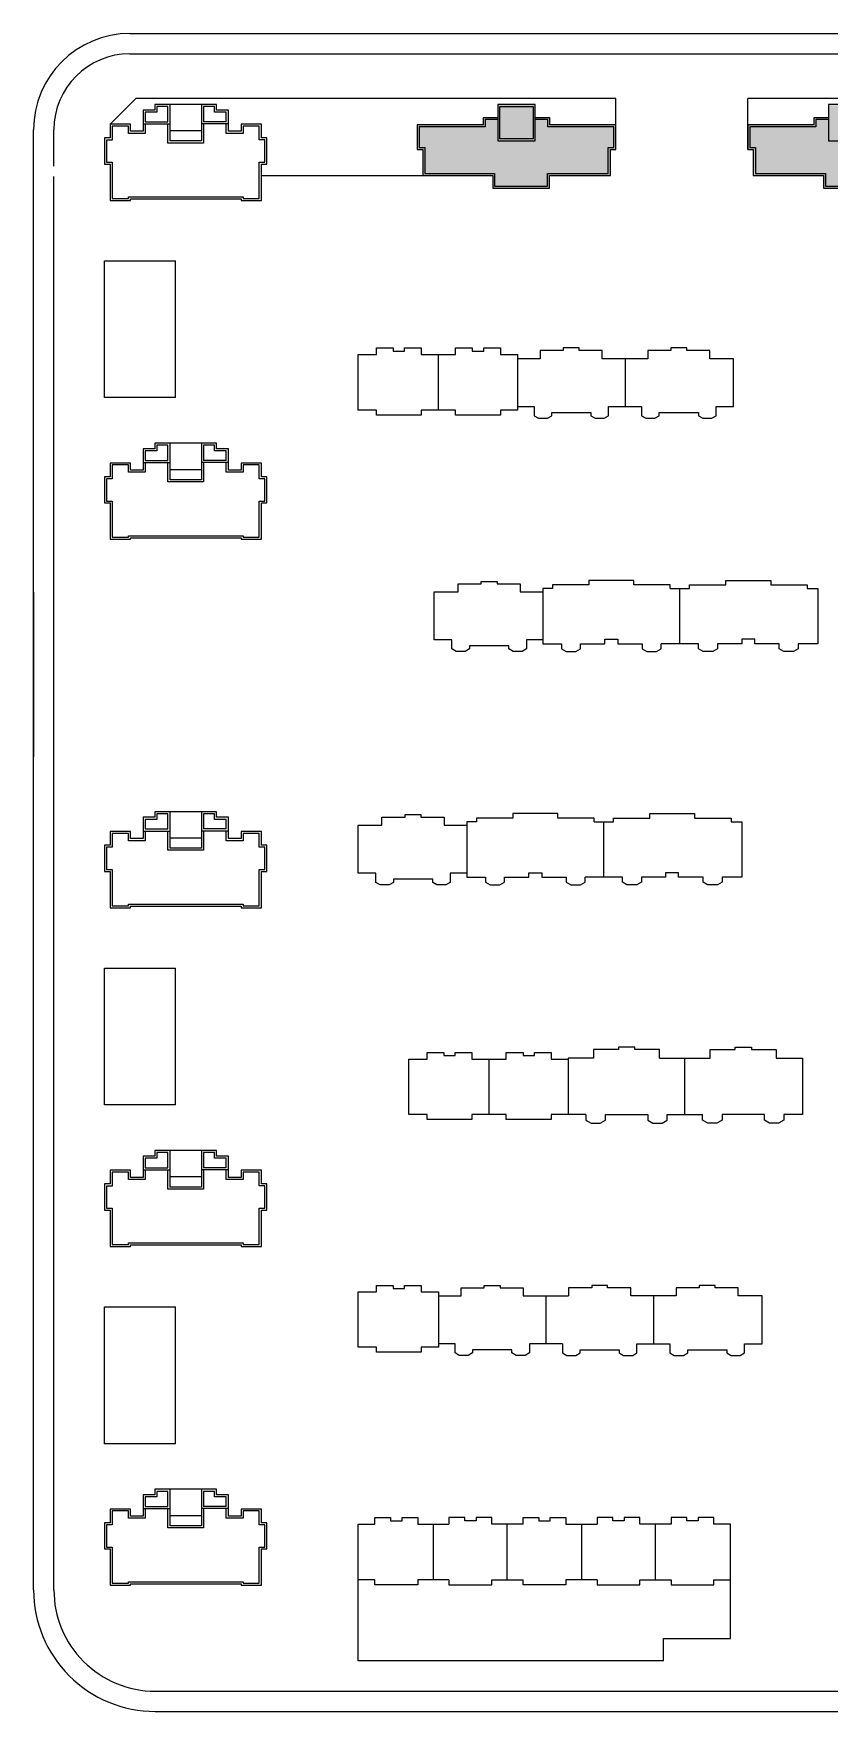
# Model space of a CAD drawing. Extents: x 544659 to 588977, y -8328 to 21775.
# Drawn here: x 544659 to 547170, y -8328 to -3029 of the extents above; entities that cross this region are included whole.
import ezdxf

# ---------------------------------------------------------------- set-up
doc = ezdxf.new("R2010")
doc.units = 0
doc.header["$LTSCALE"] = 1000
doc.header["$MEASUREMENT"] = 0
doc.layers.get('0').update_dxf_attribs({"color": 254, "linetype": 'CONTINUOUS'})
doc.layers.add('WALL', color=9, linetype='CONTINUOUS')

# ---------------------------------------------------------------- blocks, each defined once
blk = doc.blocks.new('A$C3B3C0B09')
at = {"layer": 'WALL'}
for points in [[(3165, 10149), (2929, 10149), (2929, 10065), (2836, 10065), (2836, 10021), (2420, 10021), (2420, 9864), (2455, 9864), (2455, 9701), (2897, 9701), (2897, 9621), (3255, 9621), (3255, 9701), (3639, 9701), (3639, 9864), (3674, 9864), (3674, 10025), (3258, 10025), (3258, 10065), (3165, 10065)], [(5252, 10144), (5015, 10144), (5015, 10061), (4922, 10061), (4922, 10016), (4506, 10016), (4506, 9859), (4541, 9859), (4541, 9696), (4983, 9696), (4983, 9616), (5341, 9616), (5341, 9696), (5725, 9696), (5725, 9859), (5761, 9859), (5761, 10021), (5345, 10021), (5345, 10061), (5252, 10061)]]:
    blk.add_hatch(color=1, dxfattribs=at).paths.add_polyline_path(points)
at = {"color": 8}
for p, q in [((608, 10597), (9494, 10597)), ((608, 10469), (9494, 10469)), ((484, 10024), (646, 10186)), ((3674, 10186), (646, 10186)), ((3674, 9864), (3674, 10186)), ((7847, 10186), (4506, 10186)), ((4506, 9864), (4506, 10186)), ((765, 10113), (691, 10113)), ((691, 10113), (691, 9979)), ((778, 10100), (704, 10100)), ((704, 10100), (704, 10040)), ((1155, 10149), (765, 10149)), ((765, 10149), (765, 10113)), ((848, 10136), (778, 10136)), ((778, 10136), (778, 10100)), ((848, 10040), (848, 10136)), ((861, 9918), (861, 10149)), ((1059, 10149), (1059, 9918)), ((1142, 10136), (1072, 10136)), ((1072, 10136), (1072, 10040)), ((1142, 10101), (1142, 10136)), ((1216, 10101), (1142, 10101)), ((1155, 10113), (1155, 10149)), ((1229, 10113), (1155, 10113)), ((1216, 10040), (1216, 10101)), ((1229, 9979), (1229, 10113)), ((2929, 10149), (2929, 9918)), ((3165, 10149), (2929, 10149)), ((2941, 10136), (3153, 10136)), ((2941, 9931), (2941, 10136)), ((3153, 10136), (3153, 9931)), ((3165, 9918), (3165, 10149)), ((5252, 10149), (5015, 10149)), ((5015, 10149), (5015, 9918)), ((0, 768), (0, 9989)), ((128, 9758), (128, 9989)), ((611, 10024), (483, 10024)), ((483, 10024), (483, 9937)), ((598, 10011), (496, 10011)), ((496, 10011), (496, 9924)), ((598, 9966), (598, 10011)), ((704, 9966), (598, 9966)), ((611, 9979), (611, 10024)), ((691, 9979), (611, 9979)), ((691, 10027), (861, 10027)), ((704, 10040), (848, 10040)), ((704, 10027), (704, 9966)), ((848, 9905), (848, 10027)), ((861, 10040), (861, 10040)), ((861, 9984), (1059, 9984)), ((1059, 10040), (1059, 10040)), ((1229, 10027), (1059, 10027)), ((1216, 10040), (1072, 10040)), ((1072, 10027), (1072, 9905)), ((1216, 9966), (1216, 10027)), ((1322, 9966), (1216, 9966)), ((1309, 9979), (1229, 9979)), ((1437, 10024), (1309, 10024)), ((1309, 10024), (1309, 9979)), ((1424, 10011), (1322, 10011)), ((1322, 10011), (1322, 9966)), ((1424, 9925), (1424, 10011)), ((1437, 9937), (1437, 10024)), ((2420, 10021), (2420, 9864)), ((2836, 10021), (2420, 10021)), ((2849, 10008), (2433, 10008)), ((2433, 10008), (2433, 9877)), ((2929, 10065), (2836, 10065)), ((2836, 10065), (2836, 10021)), ((2929, 10053), (2849, 10053)), ((2849, 10053), (2849, 10008)), ((3258, 10065), (3165, 10065)), ((3245, 10053), (3165, 10053)), ((3245, 10008), (3245, 10053)), ((3661, 10008), (3245, 10008)), ((3258, 10021), (3258, 10065)), ((3674, 10021), (3258, 10021)), ((3661, 9877), (3661, 10008)), ((4506, 10021), (4506, 9864)), ((4922, 10021), (4506, 10021)), ((4935, 10008), (4519, 10008)), ((4519, 10008), (4519, 9877)), ((5015, 10065), (4922, 10065)), ((4922, 10065), (4922, 10021)), ((5015, 10053), (4935, 10053)), ((4935, 10053), (4935, 10008)), ((483, 9937), (448, 9937)), ((448, 9937), (448, 9771)), ((496, 9924), (461, 9924)), ((461, 9924), (461, 9784)), ((1072, 9905), (848, 9905)), ((1059, 9918), (861, 9918)), ((1459, 9925), (1424, 9925)), ((1472, 9937), (1437, 9937)), ((1459, 9784), (1459, 9925)), ((1472, 9771), (1472, 9937)), ((2420, 9864), (2455, 9864)), ((2433, 9877), (2468, 9877)), ((2455, 9864), (2455, 9701)), ((2468, 9877), (2468, 9713)), ((2929, 9918), (3165, 9918)), ((3153, 9931), (2941, 9931)), ((3626, 9713), (3626, 9877)), ((3626, 9877), (3661, 9877)), ((3639, 9701), (3639, 9864)), ((3639, 9864), (3674, 9864)), ((4506, 9864), (4541, 9864)), ((4519, 9877), (4554, 9877)), ((4541, 9864), (4541, 9701)), ((4554, 9877), (4554, 9713)), ((5015, 9918), (5252, 9918)), ((448, 9771), (483, 9771)), ((461, 9784), (496, 9784)), ((483, 9771), (483, 9542)), ((496, 9784), (496, 9555)), ((1424, 9555), (1424, 9784)), ((1424, 9784), (1459, 9784)), ((1437, 9542), (1437, 9771)), ((1437, 9771), (1472, 9771)), ((128, 768), (128, 9694)), ((1437, 9701), (2897, 9701)), ((2468, 9713), (2909, 9713)), ((2897, 9701), (2897, 9621)), ((2909, 9713), (2909, 9633)), ((3242, 9633), (3242, 9713)), ((3242, 9713), (3626, 9713)), ((3255, 9621), (3255, 9701)), ((3255, 9701), (3639, 9701)), ((4541, 9701), (4983, 9701)), ((4554, 9713), (4996, 9713)), ((4983, 9701), (4983, 9621)), ((4996, 9713), (4996, 9633)), ((483, 9542), (611, 9542)), ((496, 9555), (598, 9555)), ((598, 9555), (598, 9565)), ((598, 9565), (1322, 9565)), ((611, 9542), (611, 9552)), ((611, 9552), (1309, 9552)), ((1309, 9552), (1309, 9542)), ((1309, 9542), (1437, 9542)), ((1322, 9565), (1322, 9555)), ((1322, 9555), (1424, 9555)), ((2897, 9621), (3255, 9621)), ((2909, 9633), (3242, 9633)), ((4983, 9621), (5341, 9621)), ((4996, 9633), (5329, 9633)), ((448, 9161), (896, 9161)), ((448, 8297), (448, 9161)), ((896, 8297), (896, 9161)), ((2163, 8569), (2163, 8611)), ((2163, 8611), (2268, 8611)), ((2268, 8611), (2268, 8591)), ((2268, 8591), (2341, 8591)), ((2341, 8591), (2341, 8611)), ((2341, 8611), (2446, 8611)), ((2446, 8611), (2446, 8569)), ((2662, 8569), (2662, 8611)), ((2662, 8611), (2768, 8611)), ((2768, 8611), (2768, 8591)), ((2768, 8591), (2840, 8591)), ((2840, 8591), (2840, 8611)), ((2840, 8611), (2945, 8611)), ((2945, 8611), (2945, 8569)), ((3342, 8595), (3197, 8595)), ((3197, 8595), (3197, 8543)), ((3443, 8611), (3342, 8611)), ((3342, 8611), (3342, 8595)), ((3443, 8595), (3443, 8611)), ((3588, 8595), (3443, 8595)), ((3588, 8543), (3588, 8595)), ((4021, 8595), (3875, 8595)), ((3875, 8595), (3875, 8543)), ((4121, 8611), (4021, 8611)), ((4021, 8611), (4021, 8595)), ((4121, 8595), (4121, 8611)), ((4267, 8595), (4121, 8595)), ((4267, 8543), (4267, 8595)), ((2048, 8569), (2163, 8569)), ((2048, 8219), (2048, 8569)), ((2446, 8569), (2662, 8569)), ((2554, 8219), (2554, 8569)), ((2945, 8569), (3053, 8569)), ((3053, 8569), (3053, 8219)), ((3197, 8543), (3053, 8543)), ((3875, 8543), (3588, 8543)), ((3732, 8543), (3732, 8241)), ((4417, 8543), (4267, 8543)), ((4417, 8241), (4417, 8543)), ((896, 8297), (448, 8297)), ((2163, 8219), (2048, 8219)), ((2163, 8187), (2163, 8219)), ((2446, 8187), (2163, 8187)), ((2446, 8219), (2446, 8187)), ((2662, 8219), (2446, 8219)), ((2662, 8187), (2662, 8219)), ((2945, 8187), (2662, 8187)), ((3053, 8219), (2945, 8219)), ((2945, 8219), (2945, 8187)), ((3053, 8241), (3158, 8241)), ((3158, 8241), (3158, 8183)), ((3158, 8183), (3185, 8167)), ((3185, 8167), (3242, 8167)), ((3242, 8167), (3269, 8183)), ((3269, 8183), (3269, 8203)), ((3269, 8203), (3516, 8203)), ((3516, 8203), (3516, 8183)), ((3516, 8183), (3543, 8167)), ((3543, 8167), (3600, 8167)), ((3600, 8167), (3628, 8183)), ((3628, 8183), (3628, 8241)), ((3628, 8241), (3836, 8241)), ((3836, 8241), (3836, 8183)), ((3836, 8183), (3863, 8167)), ((3863, 8167), (3920, 8167)), ((3920, 8167), (3948, 8183)), ((3948, 8183), (3948, 8203)), ((3948, 8203), (4195, 8203)), ((4195, 8203), (4195, 8183)), ((4195, 8183), (4222, 8167)), ((4222, 8167), (4279, 8167)), ((4279, 8167), (4306, 8183)), ((4306, 8183), (4306, 8241)), ((4306, 8241), (4417, 8241)), ((765, 7974), (691, 7974)), ((691, 7974), (691, 7840)), ((778, 7961), (704, 7961)), ((704, 7961), (704, 7900)), ((1155, 8009), (765, 8009)), ((765, 8009), (765, 7974)), ((848, 7996), (778, 7996)), ((778, 7996), (778, 7961)), ((848, 7900), (848, 7996)), ((861, 7779), (861, 8009)), ((1059, 8009), (1059, 7779)), ((1142, 7996), (1072, 7996)), ((1072, 7996), (1072, 7900)), ((1142, 7961), (1142, 7996)), ((1216, 7961), (1142, 7961)), ((1155, 7974), (1155, 8009)), ((1229, 7974), (1155, 7974)), ((1216, 7900), (1216, 7961)), ((1229, 7840), (1229, 7974)), ((611, 7884), (483, 7884)), ((483, 7884), (483, 7798)), ((598, 7872), (496, 7872)), ((496, 7872), (496, 7785)), ((598, 7827), (598, 7872)), ((611, 7840), (611, 7884)), ((691, 7888), (861, 7888)), ((704, 7900), (848, 7900)), ((704, 7888), (704, 7827)), ((848, 7766), (848, 7888)), ((861, 7900), (861, 7900)), ((861, 7844), (1059, 7844)), ((1059, 7900), (1059, 7900)), ((1229, 7888), (1059, 7888)), ((1216, 7900), (1072, 7900)), ((1072, 7888), (1072, 7766)), ((1216, 7827), (1216, 7888)), ((1437, 7884), (1309, 7884)), ((1309, 7884), (1309, 7840)), ((1424, 7872), (1322, 7872)), ((1322, 7872), (1322, 7827)), ((1424, 7785), (1424, 7872)), ((1437, 7798), (1437, 7884)), ((483, 7798), (448, 7798)), ((448, 7798), (448, 7632)), ((496, 7785), (461, 7785)), ((461, 7785), (461, 7644)), ((704, 7827), (598, 7827)), ((691, 7840), (611, 7840)), ((1072, 7766), (848, 7766)), ((1059, 7779), (861, 7779)), ((1322, 7827), (1216, 7827)), ((1309, 7840), (1229, 7840)), ((1459, 7785), (1424, 7785)), ((1472, 7798), (1437, 7798)), ((1459, 7644), (1459, 7785)), ((1472, 7632), (1472, 7798)), ((448, 7632), (483, 7632)), ((461, 7644), (496, 7644)), ((483, 7632), (483, 7403)), ((496, 7644), (496, 7416)), ((1424, 7416), (1424, 7644)), ((1424, 7644), (1459, 7644)), ((1437, 7403), (1437, 7632)), ((1437, 7632), (1472, 7632)), ((598, 7416), (598, 7425)), ((598, 7425), (1322, 7425)), ((1322, 7425), (1322, 7416)), ((483, 7403), (611, 7403)), ((496, 7416), (598, 7416)), ((611, 7403), (611, 7412)), ((611, 7412), (1309, 7412)), ((1309, 7412), (1309, 7403)), ((1309, 7403), (1437, 7403)), ((1322, 7416), (1424, 7416)), ((2678, 7070), (2678, 7121)), ((2678, 7121), (2824, 7121)), ((2824, 7121), (2824, 7137)), ((2824, 7137), (2924, 7137)), ((2924, 7137), (2924, 7121)), ((2924, 7121), (3070, 7121)), ((3070, 7121), (3070, 7070)), ((3504, 7114), (3274, 7114)), ((3274, 7114), (3274, 7092)), ((3787, 7143), (3504, 7143)), ((3504, 7143), (3504, 7114)), ((3787, 7114), (3787, 7143)), ((4017, 7114), (3787, 7114)), ((4017, 7092), (4017, 7114)), ((4138, 7092), (4138, 7114)), ((4138, 7114), (4368, 7114)), ((4368, 7114), (4368, 7143)), ((4368, 7143), (4651, 7143)), ((4651, 7143), (4651, 7114)), ((4651, 7114), (4881, 7114)), ((4881, 7114), (4881, 7092)), ((0, 7068), (0, 6029)), ((2528, 7070), (2678, 7070)), ((2528, 6768), (2528, 7070)), ((3070, 7070), (3213, 7070)), ((3274, 7092), (3213, 7092)), ((3213, 7092), (3213, 6742)), ((3213, 7070), (3213, 6768)), ((4017, 7092), (4138, 7092)), ((4077, 6742), (4077, 7092)), ((4881, 7092), (4948, 7092)), ((4948, 7092), (4948, 6742)), ((2639, 6768), (2528, 6768)), ((2639, 6710), (2639, 6768)), ((2666, 6694), (2639, 6710)), ((2724, 6694), (2666, 6694)), ((2751, 6710), (2724, 6694)), ((2998, 6730), (2751, 6730)), ((2751, 6730), (2751, 6710)), ((2998, 6710), (2998, 6730)), ((3025, 6694), (2998, 6710)), ((3082, 6694), (3025, 6694)), ((3109, 6710), (3082, 6694)), ((3213, 6768), (3109, 6768)), ((3109, 6768), (3109, 6710)), ((3213, 6742), (3331, 6742)), ((3331, 6742), (3331, 6711)), ((3331, 6711), (3360, 6694)), ((3360, 6694), (3422, 6694)), ((3422, 6694), (3451, 6711)), ((3451, 6711), (3451, 6742)), ((3451, 6742), (3604, 6742)), ((3604, 6742), (3604, 6771)), ((3604, 6771), (3686, 6771)), ((3686, 6771), (3686, 6742)), ((3686, 6742), (3840, 6742)), ((3840, 6742), (3840, 6711)), ((3840, 6711), (3869, 6694)), ((3869, 6694), (3931, 6694)), ((3931, 6694), (3960, 6711)), ((3960, 6711), (3960, 6742)), ((4195, 6742), (3960, 6742)), ((4195, 6711), (4195, 6742)), ((4224, 6694), (4195, 6711)), ((4286, 6694), (4224, 6694)), ((4315, 6711), (4286, 6694)), ((4468, 6742), (4315, 6742)), ((4315, 6742), (4315, 6711)), ((4550, 6771), (4468, 6771)), ((4468, 6771), (4468, 6742)), ((4550, 6742), (4550, 6771)), ((4704, 6742), (4550, 6742)), ((4704, 6711), (4704, 6742)), ((4733, 6694), (4704, 6711)), ((4795, 6694), (4733, 6694)), ((4824, 6711), (4795, 6694)), ((4948, 6742), (4824, 6742)), ((4824, 6742), (4824, 6711)), ((765, 5647), (691, 5647)), ((691, 5647), (691, 5512)), ((778, 5634), (704, 5634)), ((704, 5634), (704, 5573)), ((1155, 5682), (765, 5682)), ((765, 5682), (765, 5647)), ((848, 5669), (778, 5669)), ((778, 5669), (778, 5634)), ((848, 5573), (848, 5669)), ((861, 5451), (861, 5682)), ((1059, 5682), (1059, 5451)), ((1142, 5669), (1072, 5669)), ((1072, 5669), (1072, 5573)), ((1142, 5634), (1142, 5669)), ((1216, 5634), (1142, 5634)), ((1155, 5647), (1155, 5682)), ((1229, 5647), (1155, 5647)), ((1216, 5573), (1216, 5634)), ((1229, 5512), (1229, 5647)), ((2198, 5597), (2198, 5648)), ((2198, 5648), (2344, 5648)), ((2344, 5648), (2344, 5664)), ((2344, 5664), (2444, 5664)), ((2444, 5664), (2444, 5648)), ((2444, 5648), (2590, 5648)), ((2590, 5648), (2590, 5597)), ((2794, 5619), (2733, 5619)), ((2733, 5619), (2733, 5268)), ((3024, 5641), (2794, 5641)), ((2794, 5641), (2794, 5619)), ((3307, 5670), (3024, 5670)), ((3024, 5670), (3024, 5641)), ((3307, 5641), (3307, 5670)), ((3537, 5641), (3307, 5641)), ((3537, 5619), (3537, 5641)), ((3537, 5619), (3658, 5619)), ((3597, 5268), (3597, 5619)), ((3658, 5619), (3658, 5641)), ((3658, 5641), (3888, 5641)), ((3888, 5641), (3888, 5670)), ((3888, 5670), (4171, 5670)), ((4171, 5670), (4171, 5641)), ((4171, 5641), (4401, 5641)), ((4401, 5641), (4401, 5619)), ((4401, 5619), (4468, 5619)), ((4468, 5619), (4468, 5268)), ((611, 5557), (483, 5557)), ((483, 5557), (483, 5471)), ((598, 5544), (496, 5544)), ((496, 5544), (496, 5458)), ((598, 5499), (598, 5544)), ((611, 5512), (611, 5557)), ((691, 5512), (611, 5512)), ((691, 5560), (861, 5560)), ((704, 5573), (848, 5573)), ((704, 5560), (704, 5499)), ((848, 5439), (848, 5560)), ((861, 5573), (861, 5573)), ((861, 5517), (1059, 5517)), ((1059, 5573), (1059, 5573)), ((1229, 5560), (1059, 5560)), ((1216, 5573), (1072, 5573)), ((1072, 5560), (1072, 5439)), ((1216, 5499), (1216, 5560)), ((1309, 5512), (1229, 5512)), ((1437, 5557), (1309, 5557)), ((1309, 5557), (1309, 5512)), ((1424, 5544), (1322, 5544)), ((1322, 5544), (1322, 5499)), ((1424, 5458), (1424, 5544)), ((1437, 5471), (1437, 5557)), ((2048, 5597), (2198, 5597)), ((2048, 5295), (2048, 5597)), ((2590, 5597), (2733, 5597)), ((2733, 5597), (2733, 5295)), ((483, 5471), (448, 5471)), ((448, 5471), (448, 5304)), ((496, 5458), (461, 5458)), ((461, 5458), (461, 5317)), ((704, 5499), (598, 5499)), ((1072, 5439), (848, 5439)), ((1059, 5451), (861, 5451)), ((1322, 5499), (1216, 5499)), ((1459, 5458), (1424, 5458)), ((1472, 5471), (1437, 5471)), ((1459, 5317), (1459, 5458)), ((1472, 5304), (1472, 5471)), ((448, 5304), (483, 5304)), ((461, 5317), (496, 5317)), ((483, 5304), (483, 5075)), ((496, 5317), (496, 5088)), ((1424, 5088), (1424, 5317)), ((1424, 5317), (1459, 5317)), ((1437, 5075), (1437, 5304)), ((1437, 5304), (1472, 5304)), ((2159, 5295), (2048, 5295)), ((2159, 5236), (2159, 5295)), ((2186, 5220), (2159, 5236)), ((2244, 5220), (2186, 5220)), ((2271, 5236), (2244, 5220)), ((2518, 5256), (2271, 5256)), ((2271, 5256), (2271, 5236)), ((2518, 5236), (2518, 5256)), ((2545, 5220), (2518, 5236)), ((2602, 5220), (2545, 5220)), ((2629, 5236), (2602, 5220)), ((2733, 5295), (2629, 5295)), ((2629, 5295), (2629, 5236)), ((2733, 5268), (2851, 5268)), ((2851, 5268), (2851, 5238)), ((2851, 5238), (2880, 5220)), ((2880, 5220), (2942, 5220)), ((2942, 5220), (2971, 5238)), ((2971, 5238), (2971, 5268)), ((2971, 5268), (3124, 5268)), ((3124, 5268), (3124, 5297)), ((3124, 5297), (3206, 5297)), ((3206, 5297), (3206, 5268)), ((3206, 5268), (3360, 5268)), ((3360, 5268), (3360, 5238)), ((3360, 5238), (3389, 5220)), ((3389, 5220), (3451, 5220)), ((3451, 5220), (3480, 5238)), ((3480, 5238), (3480, 5268)), ((3715, 5268), (3480, 5268)), ((3715, 5238), (3715, 5268)), ((3744, 5220), (3715, 5238)), ((3806, 5220), (3744, 5220)), ((3835, 5238), (3806, 5220)), ((3988, 5268), (3835, 5268)), ((3835, 5268), (3835, 5238)), ((4070, 5297), (3988, 5297)), ((3988, 5297), (3988, 5268)), ((4070, 5268), (4070, 5297)), ((4224, 5268), (4070, 5268)), ((4224, 5238), (4224, 5268)), ((4253, 5220), (4224, 5238)), ((4315, 5220), (4253, 5220)), ((4344, 5238), (4315, 5220)), ((4468, 5268), (4344, 5268)), ((4344, 5268), (4344, 5238)), ((496, 5088), (598, 5088)), ((598, 5088), (598, 5098)), ((598, 5098), (1322, 5098)), ((1322, 5098), (1322, 5088)), ((1322, 5088), (1424, 5088)), ((483, 5075), (611, 5075)), ((611, 5075), (611, 5085)), ((611, 5085), (1309, 5085)), ((1309, 5085), (1309, 5075)), ((1309, 5075), (1437, 5075)), ((448, 4695), (896, 4695)), ((448, 3831), (448, 4695)), ((896, 3831), (896, 4695)), ((2483, 4120), (2483, 4161)), ((2483, 4161), (2588, 4161)), ((2588, 4161), (2588, 4142)), ((2588, 4142), (2661, 4142)), ((2661, 4142), (2661, 4161)), ((2661, 4161), (2766, 4161)), ((2766, 4161), (2766, 4120)), ((2982, 4120), (2982, 4161)), ((2982, 4161), (3088, 4161)), ((3088, 4161), (3088, 4142)), ((3088, 4142), (3160, 4142)), ((3160, 4142), (3160, 4161)), ((3160, 4161), (3265, 4161)), ((3265, 4161), (3265, 4120)), ((3690, 4180), (3533, 4180)), ((3533, 4180), (3533, 4126)), ((3793, 4196), (3690, 4196)), ((3690, 4196), (3690, 4180)), ((3793, 4180), (3793, 4196)), ((3950, 4180), (3793, 4180)), ((3950, 4126), (3950, 4180)), ((4269, 4126), (4269, 4180)), ((4269, 4180), (4426, 4180)), ((4426, 4180), (4426, 4196)), ((4426, 4196), (4529, 4196)), ((4529, 4196), (4529, 4180)), ((4529, 4180), (4686, 4180)), ((4686, 4180), (4686, 4126)), ((2368, 4120), (2483, 4120)), ((2368, 3770), (2368, 4120)), ((2766, 4120), (2982, 4120)), ((2874, 3770), (2874, 4120)), ((3265, 4120), (3373, 4120)), ((3533, 4126), (3373, 4126)), ((3373, 4126), (3373, 3770)), ((3950, 4126), (4269, 4126)), ((4109, 3770), (4109, 4126)), ((4686, 4126), (4852, 4126)), ((4852, 4126), (4852, 3770)), ((896, 3831), (448, 3831)), ((2483, 3770), (2368, 3770)), ((2483, 3738), (2483, 3770)), ((2766, 3738), (2483, 3738)), ((2766, 3770), (2766, 3738)), ((2982, 3770), (2766, 3770)), ((2982, 3738), (2982, 3770)), ((3265, 3738), (2982, 3738)), ((3485, 3770), (3265, 3770)), ((3265, 3770), (3265, 3738)), ((3485, 3770), (3485, 3734)), ((3485, 3734), (3518, 3715)), ((3518, 3715), (3575, 3715)), ((3575, 3715), (3608, 3734)), ((3608, 3734), (3608, 3770)), ((3608, 3770), (3875, 3770)), ((3875, 3770), (3875, 3734)), ((3875, 3734), (3908, 3715)), ((3908, 3715), (3965, 3715)), ((3965, 3715), (3998, 3734)), ((3998, 3734), (3998, 3770)), ((3998, 3770), (4221, 3770)), ((4221, 3734), (4221, 3770)), ((4254, 3715), (4221, 3734)), ((4311, 3715), (4254, 3715)), ((4344, 3734), (4311, 3715)), ((4611, 3770), (4344, 3770)), ((4344, 3770), (4344, 3734)), ((4611, 3734), (4611, 3770)), ((4644, 3715), (4611, 3734)), ((4701, 3715), (4644, 3715)), ((4734, 3734), (4701, 3715)), ((4852, 3770), (4734, 3770)), ((4734, 3770), (4734, 3734)), ((765, 3507), (691, 3507)), ((691, 3507), (691, 3373)), ((1155, 3543), (765, 3543)), ((765, 3543), (765, 3507)), ((848, 3530), (778, 3530)), ((778, 3530), (778, 3494)), ((848, 3434), (848, 3530)), ((861, 3312), (861, 3543)), ((1059, 3543), (1059, 3312)), ((1142, 3530), (1072, 3530)), ((1072, 3530), (1072, 3434)), ((1142, 3495), (1142, 3530)), ((1155, 3507), (1155, 3543)), ((1229, 3507), (1155, 3507)), ((1229, 3373), (1229, 3507)), ((611, 3418), (483, 3418)), ((483, 3418), (483, 3331)), ((598, 3405), (496, 3405)), ((496, 3405), (496, 3318)), ((598, 3360), (598, 3405)), ((611, 3373), (611, 3418)), ((691, 3421), (861, 3421)), ((778, 3494), (704, 3494)), ((704, 3494), (704, 3434)), ((704, 3434), (848, 3434)), ((704, 3421), (704, 3360)), ((848, 3299), (848, 3421)), ((861, 3434), (861, 3434)), ((1059, 3434), (1059, 3434)), ((1229, 3421), (1059, 3421)), ((1216, 3434), (1072, 3434)), ((1072, 3421), (1072, 3299)), ((1216, 3495), (1142, 3495)), ((1216, 3434), (1216, 3495)), ((1216, 3360), (1216, 3421)), ((1437, 3418), (1309, 3418)), ((1309, 3418), (1309, 3373)), ((1424, 3405), (1322, 3405)), ((1322, 3405), (1322, 3360)), ((1424, 3319), (1424, 3405)), ((1437, 3331), (1437, 3418)), ((483, 3331), (448, 3331)), ((448, 3331), (448, 3165)), ((496, 3318), (461, 3318)), ((461, 3318), (461, 3178)), ((704, 3360), (598, 3360)), ((691, 3373), (611, 3373)), ((1072, 3299), (848, 3299)), ((861, 3378), (1059, 3378)), ((1059, 3312), (861, 3312)), ((1322, 3360), (1216, 3360)), ((1309, 3373), (1229, 3373)), ((1459, 3319), (1424, 3319)), ((1472, 3331), (1437, 3331)), ((1459, 3178), (1459, 3319)), ((1472, 3165), (1472, 3331)), ((448, 3165), (483, 3165)), ((461, 3178), (496, 3178)), ((483, 3165), (483, 2936)), ((496, 3178), (496, 2949)), ((1424, 2949), (1424, 3178)), ((1424, 3178), (1459, 3178)), ((1437, 2936), (1437, 3165)), ((1437, 3165), (1472, 3165)), ((483, 2936), (611, 2936)), ((496, 2949), (598, 2949)), ((598, 2949), (598, 2959)), ((598, 2959), (1322, 2959)), ((611, 2936), (611, 2946)), ((611, 2946), (1309, 2946)), ((1309, 2946), (1309, 2936)), ((1309, 2936), (1437, 2936)), ((1322, 2959), (1322, 2949)), ((1322, 2949), (1424, 2949)), ((2048, 2650), (2163, 2650)), ((2048, 2300), (2048, 2650)), ((2163, 2650), (2163, 2691)), ((2163, 2691), (2268, 2691)), ((2268, 2691), (2268, 2672)), ((2268, 2672), (2341, 2672)), ((2341, 2672), (2341, 2691)), ((2341, 2691), (2446, 2691)), ((2446, 2691), (2446, 2650)), ((2446, 2650), (2554, 2650)), ((2554, 2650), (2554, 2300)), ((2698, 2624), (2698, 2675)), ((2698, 2675), (2843, 2675)), ((2843, 2675), (2843, 2691)), ((2843, 2691), (2944, 2691)), ((2944, 2691), (2944, 2675)), ((2944, 2675), (3089, 2675)), ((3089, 2675), (3089, 2624)), ((3522, 2675), (3376, 2675)), ((3376, 2675), (3376, 2624)), ((3622, 2691), (3522, 2691)), ((3522, 2691), (3522, 2675)), ((3622, 2675), (3622, 2691)), ((3768, 2675), (3622, 2675)), ((3768, 2624), (3768, 2675)), ((4200, 2675), (4054, 2675)), ((4054, 2675), (4054, 2624)), ((4300, 2691), (4200, 2691)), ((4200, 2691), (4200, 2675)), ((4300, 2675), (4300, 2691)), ((4446, 2675), (4300, 2675)), ((4446, 2624), (4446, 2675)), ((448, 2555), (896, 2555)), ((448, 1691), (448, 2555)), ((896, 1691), (896, 2555)), ((2554, 2624), (2698, 2624)), ((3089, 2624), (3376, 2624)), ((3233, 2624), (3233, 2322)), ((4054, 2624), (3768, 2624)), ((3911, 2624), (3911, 2322)), ((4596, 2624), (4446, 2624)), ((4596, 2322), (4596, 2624)), ((2163, 2300), (2048, 2300)), ((2163, 2268), (2163, 2300)), ((2446, 2268), (2163, 2268)), ((2554, 2300), (2446, 2300)), ((2446, 2300), (2446, 2268)), ((2659, 2322), (2554, 2322)), ((2659, 2264), (2659, 2322)), ((2686, 2248), (2659, 2264)), ((2743, 2248), (2686, 2248)), ((2770, 2264), (2743, 2248)), ((3017, 2284), (2770, 2284)), ((2770, 2284), (2770, 2264)), ((3017, 2264), (3017, 2284)), ((3044, 2248), (3017, 2264)), ((3101, 2248), (3044, 2248)), ((3128, 2264), (3101, 2248)), ((3337, 2322), (3128, 2322)), ((3128, 2322), (3128, 2264)), ((3337, 2322), (3337, 2264)), ((3337, 2264), (3364, 2248)), ((3364, 2248), (3421, 2248)), ((3421, 2248), (3448, 2264)), ((3448, 2264), (3448, 2284)), ((3448, 2284), (3695, 2284)), ((3695, 2284), (3695, 2264)), ((3695, 2264), (3723, 2248)), ((3723, 2248), (3780, 2248)), ((3780, 2248), (3807, 2264)), ((3807, 2264), (3807, 2322)), ((3807, 2322), (4015, 2322)), ((4015, 2322), (4015, 2264)), ((4015, 2264), (4042, 2248)), ((4042, 2248), (4100, 2248)), ((4100, 2248), (4127, 2264)), ((4127, 2264), (4127, 2284)), ((4127, 2284), (4374, 2284)), ((4374, 2284), (4374, 2264)), ((4374, 2264), (4401, 2248)), ((4401, 2248), (4458, 2248)), ((4458, 2248), (4485, 2264)), ((4485, 2264), (4485, 2322)), ((4485, 2322), (4596, 2322)), ((896, 1691), (448, 1691)), ((1155, 1403), (765, 1403)), ((765, 1403), (765, 1368)), ((848, 1390), (778, 1390)), ((778, 1390), (778, 1355)), ((848, 1294), (848, 1390)), ((861, 1173), (861, 1403)), ((1059, 1403), (1059, 1173)), ((1142, 1390), (1072, 1390)), ((1072, 1390), (1072, 1294)), ((1142, 1355), (1142, 1390)), ((1155, 1368), (1155, 1403)), ((611, 1278), (483, 1278)), ((483, 1278), (483, 1192)), ((611, 1234), (611, 1278)), ((765, 1368), (691, 1368)), ((691, 1368), (691, 1234)), ((691, 1282), (861, 1282)), ((778, 1355), (704, 1355)), ((704, 1355), (704, 1294)), ((704, 1294), (848, 1294)), ((704, 1282), (704, 1221)), ((848, 1160), (848, 1282)), ((861, 1294), (861, 1294)), ((1059, 1294), (1059, 1294)), ((1229, 1282), (1059, 1282)), ((1216, 1294), (1072, 1294)), ((1072, 1282), (1072, 1160)), ((1216, 1355), (1142, 1355)), ((1229, 1368), (1155, 1368)), ((1216, 1294), (1216, 1355)), ((1216, 1221), (1216, 1282)), ((1229, 1234), (1229, 1368)), ((1437, 1278), (1309, 1278)), ((1309, 1278), (1309, 1234)), ((1437, 1192), (1437, 1278)), ((483, 1192), (448, 1192)), ((448, 1192), (448, 1026)), ((496, 1179), (461, 1179)), ((461, 1179), (461, 1038)), ((598, 1266), (496, 1266)), ((496, 1266), (496, 1179)), ((598, 1221), (598, 1266)), ((704, 1221), (598, 1221)), ((691, 1234), (611, 1234)), ((861, 1238), (1059, 1238)), ((1059, 1173), (861, 1173)), ((1322, 1221), (1216, 1221)), ((1309, 1234), (1229, 1234)), ((1424, 1266), (1322, 1266)), ((1322, 1266), (1322, 1221)), ((1424, 1179), (1424, 1266)), ((1459, 1179), (1424, 1179)), ((1472, 1192), (1437, 1192)), ((1459, 1038), (1459, 1179)), ((1472, 1026), (1472, 1192)), ((2048, 1182), (2154, 1182)), ((2048, 320), (2048, 1182)), ((2154, 1182), (2154, 1224)), ((2154, 1224), (2252, 1224)), ((2252, 1224), (2252, 1204)), ((2252, 1204), (2325, 1204)), ((2325, 1204), (2325, 1224)), ((2325, 1224), (2424, 1224)), ((2424, 1224), (2424, 1182)), ((2424, 1182), (2621, 1182)), ((2522, 1182), (2522, 832)), ((2720, 1224), (2621, 1224)), ((2621, 1224), (2621, 1182)), ((2720, 1204), (2720, 1224)), ((2792, 1204), (2720, 1204)), ((2891, 1224), (2792, 1224)), ((2792, 1224), (2792, 1204)), ((2891, 1182), (2891, 1224)), ((3088, 1182), (2891, 1182)), ((2989, 832), (2989, 1182)), ((3088, 1182), (3088, 1224)), ((3088, 1224), (3187, 1224)), ((3187, 1224), (3187, 1204)), ((3187, 1204), (3259, 1204)), ((3259, 1204), (3259, 1224)), ((3259, 1224), (3358, 1224)), ((3358, 1224), (3358, 1182)), ((3358, 1182), (3555, 1182)), ((3457, 1182), (3457, 832)), ((3654, 1224), (3555, 1224)), ((3555, 1224), (3555, 1182)), ((3654, 1204), (3654, 1224)), ((3726, 1204), (3654, 1204)), ((3825, 1224), (3726, 1224)), ((3726, 1224), (3726, 1204)), ((3825, 1182), (3825, 1224)), ((4022, 1182), (3825, 1182)), ((3924, 832), (3924, 1182)), ((4121, 1224), (4022, 1224)), ((4022, 1224), (4022, 1182)), ((4121, 1204), (4121, 1224)), ((4194, 1204), (4121, 1204)), ((4292, 1224), (4194, 1224)), ((4194, 1224), (4194, 1204)), ((4292, 1182), (4292, 1224)), ((4398, 1182), (4292, 1182)), ((4398, 461), (4398, 1182)), ((1072, 1160), (848, 1160)), ((448, 1026), (483, 1026)), ((461, 1038), (496, 1038)), ((483, 1026), (483, 797)), ((496, 1038), (496, 810)), ((1424, 810), (1424, 1038)), ((1424, 1038), (1459, 1038)), ((1437, 797), (1437, 1026)), ((1437, 1026), (1472, 1026)), ((483, 797), (611, 797)), ((496, 810), (598, 810)), ((598, 810), (598, 819)), ((598, 819), (1322, 819)), ((611, 797), (611, 806)), ((611, 806), (1309, 806)), ((1309, 806), (1309, 797)), ((1309, 797), (1437, 797)), ((1322, 819), (1322, 810)), ((1322, 810), (1424, 810)), ((2154, 832), (2048, 832)), ((2154, 800), (2154, 832)), ((2424, 800), (2154, 800)), ((2621, 832), (2424, 832)), ((2424, 832), (2424, 800)), ((2621, 832), (2621, 800)), ((2621, 800), (2891, 800)), ((2891, 800), (2891, 832)), ((2891, 832), (3088, 832)), ((3088, 800), (3088, 832)), ((3358, 800), (3088, 800)), ((3555, 832), (3358, 832)), ((3358, 832), (3358, 800)), ((3555, 832), (3555, 800)), ((3555, 800), (3825, 800)), ((3825, 800), (3825, 832)), ((3825, 832), (4022, 832)), ((4022, 832), (4022, 800)), ((4022, 800), (4292, 800)), ((4292, 800), (4292, 832)), ((4292, 832), (4398, 832)), ((3974, 320), (2048, 320)), ((768, 128), (10061, 128)), ((768, 0), (10061, 0))]:
    blk.add_line(p, q, dxfattribs=at)
blk.add_lwpolyline([(3974, 320), (3974, 461), (4398, 461)], dxfattribs=at)
for centre, major_axis, start_param, end_param in [((608, 9989), (0, 608), -0.000002, 1.570794), ((608, 9989), (0, 480), -0.000007, 1.570789), ((768, 768), (0, 768), 1.570794, 3.141591), ((768, 768), (0, 640), 1.570797, 3.141594)]:
    blk.add_ellipse(centre, major_axis=major_axis, ratio=1, start_param=start_param, end_param=end_param, dxfattribs=at)

msp = doc.modelspace()

# ---------------------------------------------------------------- block references
at = {"layer": 'WALL', "xscale": 0.5, "yscale": 0.5, "zscale": 0.5}
msp.add_blockref('A$C3B3C0B09', (544658.9, -8327.6), dxfattribs=at)

doc.saveas('drawing.dxf')
